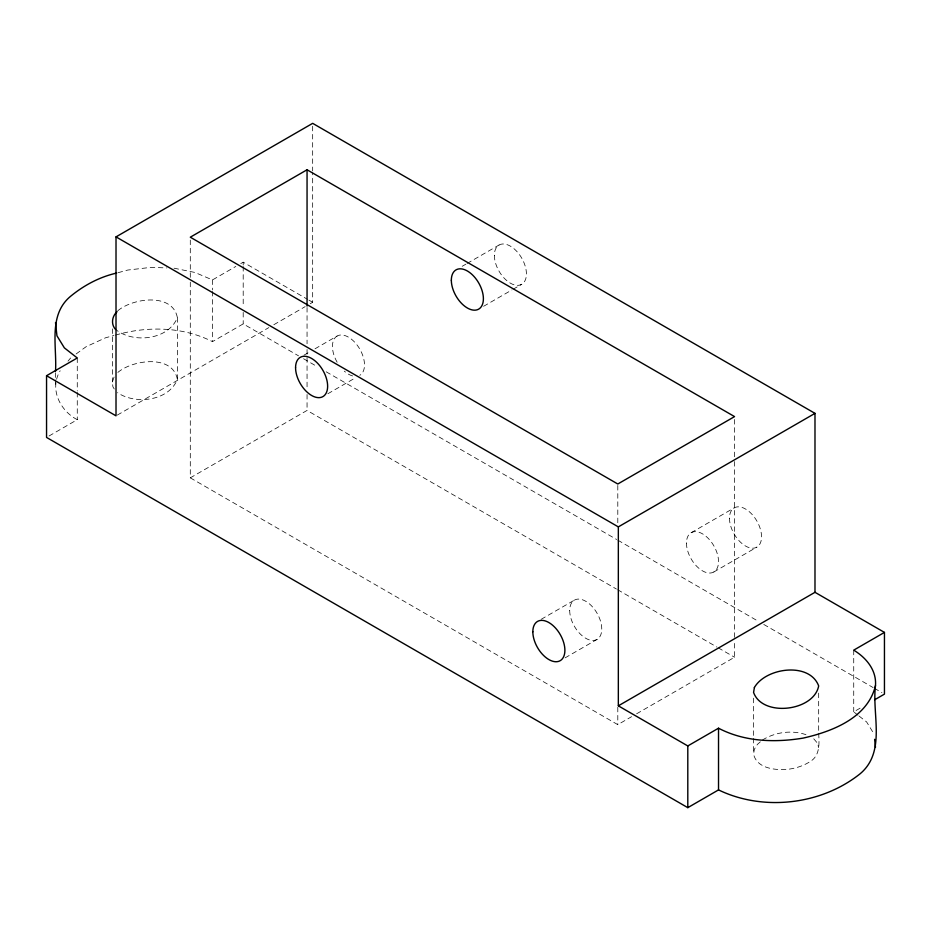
<?xml version="1.0" encoding="UTF-8"?>
<svg xmlns="http://www.w3.org/2000/svg" width="931" height="931" viewBox="0 0 931 931"><rect width="100%" height="100%" fill="white"/><g stroke="black" fill="none" stroke-linecap="round" stroke-linejoin="round"><path stroke-width="0.7" stroke-dasharray="4.66 3.49" d="M818.675 733.279C819.233 743.392 820.234 755.856 809.935 761.674C803.127 766.097 795.26 768.424 787.254 769.402C775.069 770.298 756.787 768.482 753.575 754.133L754.389 749.234L757.369 744.439L761.325 740.948M49.006 436.011L77.273 419.683C59.852 410.606 49.203 388.809 60.166 370.782M114.245 388.972L112.895 386.784L112.383 381.966L114.071 377.067M117.865 310.71C132.761 298.036 172.712 292.45 177.367 317.646C168.406 340.048 133.18 343.714 115.595 329.469M177.367 317.646L177.367 379.348C168.79 401.18 135.344 404.869 117.481 392.649M67.998 361.181L70.605 357.981M76.133 353.955L86.094 346.728L105.587 337.778L113.908 335.521M117.865 372.412C132.761 359.738 172.712 354.152 177.367 379.348M174.027 268.186L194.951 272.469L212.477 279.928L235.822 266.441M240.745 263.601L243.2 262.193L307.707 299.433M115.293 335.148C146.982 325.955 182.674 326.49 212.477 341.63L243.2 323.895L298.525 355.828M117.271 415.11L268.826 327.607M273.842 324.71L305.159 306.636M310.163 303.739L312.665 302.296L312.665 172.421M303.948 355.188L310.093 351.639M315.015 348.799L337.138 336.033A22.67 13.092 60 0 1 359.808 349.125A22.67 13.092 60 0 1 359.808 375.298M462.183 266.301L465.872 264.183M467.094 263.473L499.051 245.016M327.852 393.755L354.897 378.137M483.62 306.287L511.887 289.96M513.121 289.25L521.721 284.292M190.296 282.14L190.296 477.847L307.055 410.431L616.369 589.009M541.214 619.29L574.404 600.123M691.163 532.718L734.175 507.884M565.117 657.845L597.074 639.399M713.833 571.983L756.845 547.149M190.296 477.847L617.8 724.655L631.602 716.684M636.629 713.786L734.559 657.251L734.559 641.296M858.021 715.229L853.727 711.854L861.094 707.595M762.314 740.087C775.465 731.871 792.584 729.66 807.2 735.106M118.062 272.69L127.768 270.048L151.113 267.36L166.87 267.93M308.952 300.143L312.665 302.296M303.553 358.738L317.39 366.721M326.187 371.806L616.636 539.491M617.893 540.213L758.718 621.524M763.746 624.422L873.138 687.578M874.395 688.312L881.936 692.664M617.625 589.73L716.951 647.08M718.208 647.813L734.559 657.251M859.104 716.067L866.633 721.967L874.058 734.047M813.752 738.807L817.278 742.95L818.675 747.628M853.727 650.152L853.727 711.854M818.675 693.095L818.675 731.847M753.575 698.169L753.575 736.91M753.575 738.353L753.575 754.133M734.559 419.497L734.559 460.089M734.559 461.543L734.559 639.853M617.8 485.458L617.8 523.152M617.8 707.257L617.8 724.655M312.665 126.232L312.665 170.978M307.055 307.498L307.055 343.748M307.055 349.544L307.055 388.681M307.055 394.488L307.055 410.431M243.2 262.193L243.2 265.056M243.2 266.487L243.2 306.671M243.2 312.409L243.2 323.895M212.477 279.928L212.477 289.972M212.477 291.403L212.477 341.63M190.296 240.093L190.296 280.685M112.383 328.876L112.383 381.966M77.273 357.981L77.273 390.985M77.273 392.416L77.273 419.683M55.511 372.784L55.511 378.521M55.511 379.953L55.511 384.259M352.616 375.938A22.67 13.092 60 0 1 344.319 371.155M337.138 362.206A22.67 13.092 60 0 1 337.138 336.033M729.485 518.253A22.67 13.092 60 0 0 753.528 548.173A22.67 13.092 60 0 0 753.528 516.111A22.67 13.092 60 0 0 729.485 518.253M494.361 255.397A22.67 13.092 60 0 0 518.404 285.317A22.67 13.092 60 0 0 518.404 253.255A22.67 13.092 60 0 0 494.361 255.397M569.702 610.503A22.67 13.092 60 0 0 593.745 640.423A22.67 13.092 60 0 0 593.745 608.362A22.67 13.092 60 0 0 569.702 610.503M686.461 543.087A22.67 13.092 60 0 0 710.516 573.007A22.67 13.092 60 0 0 710.516 540.946A22.67 13.092 60 0 0 686.461 543.087"/><path stroke-width="1.4" d="M55.511 371.341C57.094 346.064 48.016 314.969 70.605 296.279C84.011 285.258 99.687 276.903 116.678 273.062M875.489 685.577C867.797 717.824 832.337 731.498 803.232 738.085C774.86 742.822 744.463 741.786 718.523 728.205L687.8 745.94L618.335 705.838L618.335 526.888L116.014 236.881L116.014 415.831L46.55 375.717L46.55 437.43L687.8 807.654L718.523 789.907C763.49 811.646 821.503 804.791 860.395 773.556C886.219 751.468 871.823 714.554 875.489 685.577C876.665 670.169 866.214 657.728 853.727 650.152L884.45 632.405L884.45 694.119L874.616 699.786M117.108 311.641C111.999 316.133 110.696 324.314 115.595 329.469M116.014 236.881L312.665 123.346L814.986 413.364L814.986 592.302L618.335 705.838M307.055 169.779L190.296 237.196L617.8 484.004L734.559 416.599L307.055 169.779L307.055 306.055M46.55 375.717L77.273 357.981L64.367 347.868L56.942 335.788L55.511 322.557M618.335 526.888L814.986 413.364M814.986 592.302L884.45 632.405M874.628 739.342L875.489 747.279M718.523 728.205L718.523 789.907M687.8 745.94L687.8 807.654M754.389 687.52L753.575 692.431C762.466 717.475 813.857 711.272 818.675 685.926C809.516 661.557 765.771 667.643 754.389 687.52M532.835 631.788A22.67 13.092 60 0 0 556.878 661.708A22.67 13.092 60 0 0 556.878 629.647A22.67 13.092 60 0 0 532.835 631.788M295.569 367.698A22.67 13.092 60 0 0 319.612 397.618A22.67 13.092 60 0 0 319.612 365.546A22.67 13.092 60 0 0 295.569 367.698M451.337 280.231A22.67 13.092 60 0 0 475.38 310.151A22.67 13.092 60 0 0 475.38 278.09A22.67 13.092 60 0 0 451.337 280.231"/></g></svg>
